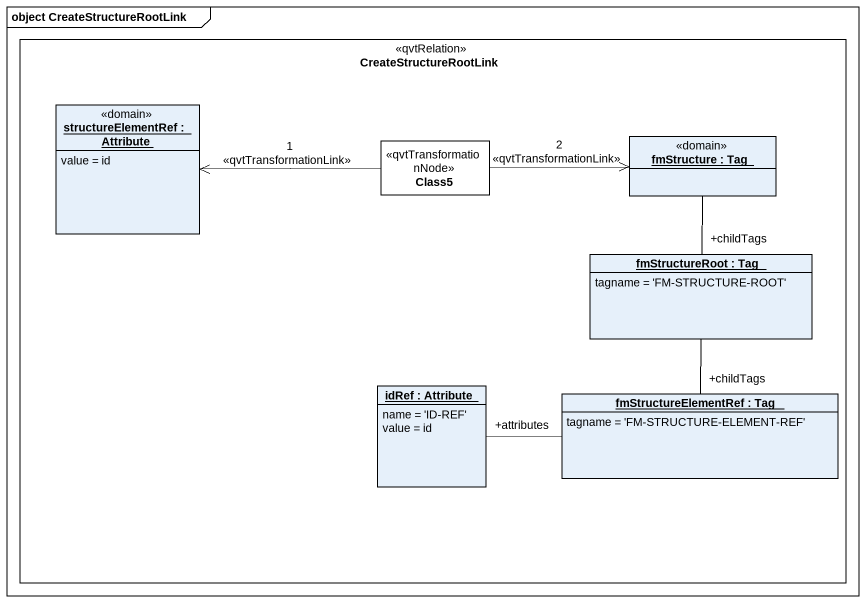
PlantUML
@startuml
mainframe object CreateStructureRootLink
hide circle
hide empty members
rectangle CreateStructureRootLink <<qvtRelation>> #FFFFFF {
  object "structureElementRef : Attribute" as structureElementRef <<domain>> {
    value = id
  }
  class Class5 <<qvtTransformationNode>> #FFFFFF
  object "fmStructure : Tag" as fmStructure <<domain>>
  object "fmStructureRoot : Tag" as fmStructureRoot {
    tagname = 'FM-STRUCTURE-ROOT'
  }
  object "idRef : Attribute" as idRef {
    name = 'ID-REF'
    value = id
  }
  object "fmStructureElementRef : Tag" as fmStructureElementRef {
    tagname = 'FM-STRUCTURE-ELEMENT-REF'
  }
}
Class5 -left-> structureElementRef : 1\n<<qvtTransformationLink>>
Class5 -right-> fmStructure : 2\n<<qvtTransformationLink>>
fmStructure -- "+childTags" fmStructureRoot
fmStructureRoot -- "+childTags" fmStructureElementRef
fmStructureElementRef -left- "+attributes" idRef
@enduml
